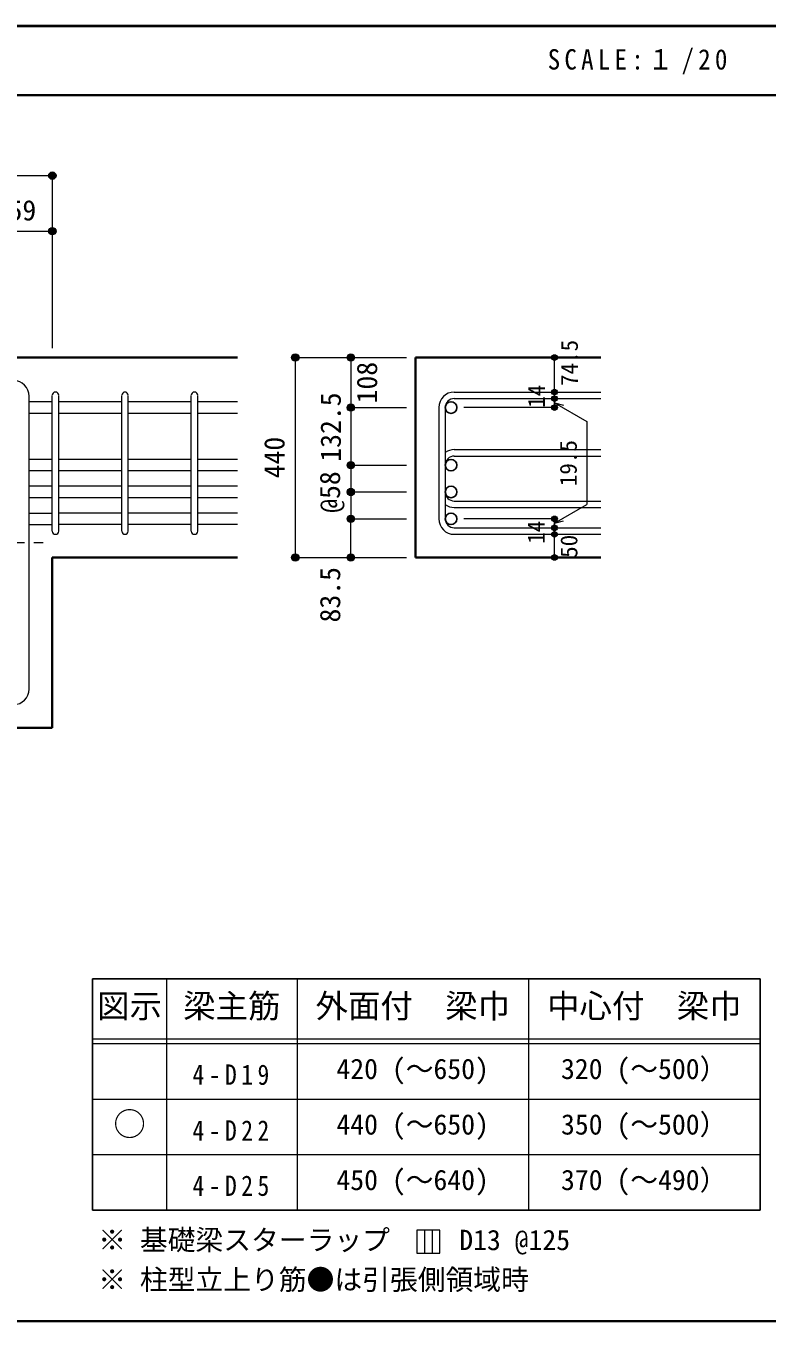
# Model space of a CAD drawing. Units: millimetres at full size, sheet at 1:20; some dimension numbers follow another scale. Extents: x -3982 to 3969, y -2797 to 2801.
# Drawn here: x 821 to 2422, y 2 to 2801 of the extents above; entities that cross this region are included whole.
import ezdxf
from ezdxf.enums import TextEntityAlignment as Align

# ---------------------------------------------------------------- set-up
doc = ezdxf.new("R2010")
doc.units = ezdxf.units.MM
doc.header["$LTSCALE"] = 20
doc.header["$PDMODE"] = 32
doc.header["$PDSIZE"] = 12
doc.linetypes.add('CHAIN1', pattern=[8, 5, -1, 1, -1])
for name, color, linetype, lineweight in [('6-1_躯体線', 2, 'Continuous', 35), ('6-4_フープ', 7, 'Continuous', 18), ('6-5_梁主筋', 7, 'Continuous', 18), ('6-6_S.T.P.', 7, 'Continuous', 18), ('6-7_文字', 7, 'Continuous', 18), ('6-D_寸法', 4, 'Continuous', 9), ('6-E_枠', 7, 'Continuous', 18), ('F-0_枠', 6, 'Continuous', 40)]:
    doc.layers.add(name, color=color, linetype=linetype, lineweight=lineweight)
doc.styles.add('ＭＳ ゴシック', font='')
doc.styles.get('ＭＳ ゴシック').set_extended_font_data('MS Gothic')

msp = doc.modelspace()

# ---------------------------------------------------------------- linework, layer by layer
at = {"layer": '6-1_躯体線'}
for p, q in [((1278.29, 2084.12), (78.29, 2084.12)), ((1662.96, 2084.12), (2062.96, 2084.12)), ((1662.96, 2084.12), (1662.96, 1652.12)), ((1278.29, 1652.12), (878.29, 1652.12)), ((878.29, 1284.12), (878.29, 1652.12)), ((1662.96, 1652.12), (2062.96, 1652.12)), ((878.29, 1284.12), (648.79, 1284.12))]:
    msp.add_line(p, q, dxfattribs=at)
at = {"layer": '6-4_フープ'}
msp.add_line((828.29, 1367.62), (828.29, 2000.62), dxfattribs=at)
for centre, start, end in [((794.79, 2000.62), 0, 90), ((794.79, 1367.62), 270, 0)]:
    msp.add_arc(centre, 33.5, start, end, dxfattribs=at)
at = {"layer": '6-5_梁主筋'}
for p, q in [((878.29, 1988.51), (828.29, 1988.51)), ((1028.29, 1988.51), (892.29, 1988.51)), ((1178.29, 1988.51), (1042.29, 1988.51)), ((1278.29, 1988.51), (1192.29, 1988.51)), ((878.29, 1963.51), (828.29, 1963.51)), ((1028.29, 1963.51), (892.29, 1963.51)), ((1178.29, 1963.51), (1042.29, 1963.51)), ((1278.29, 1963.51), (1192.29, 1963.51)), ((878.29, 1864.12), (828.29, 1864.12)), ((1028.29, 1864.12), (892.29, 1864.12)), ((1178.29, 1864.12), (1042.29, 1864.12)), ((1278.29, 1864.12), (1192.29, 1864.12)), ((878.29, 1839.12), (828.29, 1839.12)), ((1028.29, 1839.12), (892.29, 1839.12)), ((1178.29, 1839.12), (1042.29, 1839.12)), ((1278.29, 1839.12), (1192.29, 1839.12)), ((878.29, 1806.12), (828.29, 1806.12)), ((1028.29, 1806.12), (892.29, 1806.12)), ((1178.29, 1806.12), (1042.29, 1806.12)), ((1278.29, 1806.12), (1192.29, 1806.12)), ((878.29, 1781.12), (828.29, 1781.12)), ((1028.29, 1781.12), (892.29, 1781.12)), ((1178.29, 1781.12), (1042.29, 1781.12)), ((1278.29, 1781.12), (1192.29, 1781.12)), ((828.29, 1748.12), (878.29, 1748.12)), ((1028.29, 1748.12), (892.29, 1748.12)), ((1178.29, 1748.12), (1042.29, 1748.12)), ((1278.29, 1748.12), (1192.29, 1748.12)), ((828.29, 1723.12), (878.29, 1723.12)), ((1028.29, 1723.12), (892.29, 1723.12)), ((1178.29, 1723.12), (1042.29, 1723.12)), ((1278.29, 1723.12), (1192.29, 1723.12))]:
    msp.add_line(p, q, dxfattribs=at)
at = {"layer": '6-5_梁主筋', "color": 3, "lineweight": 25}
for centre in [(1739.46, 1975.99), (1739.46, 1851.62), (1739.46, 1793.62), (1739.46, 1735.62)]:
    msp.add_circle(centre, 12.5, dxfattribs=at)
at = {"layer": '6-6_S.T.P.'}
for p, q in [((878.29, 1709.12), (878.29, 2002.12)), ((878.29, 1709.12), (878.29, 2002.12)), ((878.29, 1709.12), (878.29, 2002.12)), ((878.29, 1709.12), (878.29, 2002.12)), ((892.29, 1709.12), (892.29, 2002.12)), ((892.29, 1709.12), (892.29, 2002.12)), ((892.29, 1709.12), (892.29, 2002.12)), ((892.29, 1709.12), (892.29, 2002.12)), ((1028.29, 1709.12), (1028.29, 2002.12)), ((1042.29, 1709.12), (1042.29, 2002.12)), ((1178.29, 1709.12), (1178.29, 2002.12)), ((1192.29, 1709.12), (1192.29, 2002.12)), ((1746.46, 2009.49), (2062.96, 2009.49)), ((1746.46, 1995.49), (2062.96, 1995.49)), ((1712.96, 1975.99), (1712.96, 1735.62)), ((1726.96, 1975.99), (1726.96, 1735.62)), ((1746.46, 1885.12), (2062.96, 1885.12)), ((1746.46, 1871.12), (2062.96, 1871.12)), ((1746.46, 1774.12), (2062.96, 1774.12)), ((1746.46, 1760.12), (2062.96, 1760.12)), ((1746.46, 1716.12), (2062.96, 1716.12)), ((1746.46, 1702.12), (2062.96, 1702.12))]:
    msp.add_line(p, q, dxfattribs=at)
for centre, radius, start, end in [((885.29, 2002.51), 7, 0, 180), ((885.29, 2002.51), 7, 0, 180), ((885.29, 2002.51), 7, 0, 180), ((885.29, 2002.51), 7, 0, 180), ((1035.29, 2002.51), 7, 0, 180), ((1185.29, 2002.51), 7, 0, 180), ((1746.46, 1975.99), 33.5, 90, 180), ((1746.46, 1975.99), 19.5, 90, 180), ((1746.46, 1851.62), 33.5, 90, 125.59765), ((1746.46, 1851.62), 19.5, 90, 180), ((1746.46, 1793.62), 19.5, 180, 270), ((1746.46, 1793.62), 33.5, 234.40235, 270), ((1746.46, 1735.62), 33.5, 180, 270), ((1746.46, 1735.62), 19.5, 180, 270), ((885.29, 1709.12), 7, 180, 0), ((885.29, 1709.12), 7, 180, 0), ((885.29, 1709.12), 7, 180, 0), ((885.29, 1709.12), 7, 180, 0), ((1035.29, 1709.12), 7, 180, 0), ((1185.29, 1709.12), 7, 180, 0)]:
    msp.add_arc(centre, radius, start, end, dxfattribs=at)
at = {"layer": '6-7_文字'}
for p, q in [((1682.05, 198.54), (1682.05, 148.54)), ((1698.72, 198.54), (1698.72, 148.54))]:
    msp.add_line(p, q, dxfattribs=at)
msp.add_lwpolyline([(1665.38, 148.54), (1715.38, 148.54), (1715.38, 198.54), (1665.38, 198.54)], close=True, dxfattribs=at)
at = {"layer": '6-D_寸法'}
for p, q in [((78.29, 2477.15), (878.29, 2477.15)), ((878.29, 2477.15), (878.29, 2357.15)), ((719.29, 2357.15), (878.29, 2357.15)), ((878.29, 2357.15), (878.29, 2104.12)), ((1402.96, 2084.12), (1402.96, 1652.12)), ((1522.96, 2084.12), (1522.96, 1975.99)), ((1962.96, 2010.06), (1962.96, 2084.12)), ((1962.96, 1995.49), (1962.96, 2009.49)), ((1522.96, 1975.99), (1642.96, 1975.99)), ((1522.96, 1975.99), (1522.96, 1851.62)), ((1962.96, 1975.99), (1766.87, 1975.99)), ((1962.96, 1986.31), (2033.02, 1945.86)), ((1962.96, 1986.31), (1982.28, 1981.13)), ((2033.02, 1945.86), (2033.02, 1766.32)), ((1522.96, 1851.62), (1642.96, 1851.62)), ((1522.96, 1851.62), (1522.96, 1793.62)), ((1522.96, 1793.62), (1522.96, 1735.62)), ((1522.96, 1793.62), (1642.96, 1793.62)), ((1962.96, 1725.87), (2033.02, 1766.32)), ((1522.96, 1735.62), (1642.96, 1735.62)), ((1522.96, 1652.12), (1522.96, 1735.62)), ((1962.96, 1735.62), (1766.87, 1735.62)), ((1962.96, 1716.12), (1962.96, 1735.62)), ((1962.96, 1725.87), (1982.28, 1731.05)), ((1962.96, 1702.12), (1962.96, 1716.12)), ((1962.96, 1652.12), (1962.96, 1702.12)), ((1402.96, 1652.12), (1512.82, 1652.12)), ((1402.96, 1652.12), (1522.96, 1652.12)), ((1522.96, 1652.12), (1642.96, 1652.12))]:
    msp.add_line(p, q, dxfattribs=at)
at = {"layer": '6-D_寸法', "linetype": 'CHAIN1'}
msp.add_line((78.29, 1684.12), (878.29, 1684.12), dxfattribs=at)
at = {"layer": '6-D_寸法'}
for points in [[(1402.96, 2084.12), (1522.96, 2084.12), (1642.96, 2084.12)], [(1962.96, 1996.06), (1962.96, 1975.99), (1962.96, 1996.06)]]:
    msp.add_lwpolyline(points, dxfattribs=at)
for centre, radius in [((878.29, 2477.15), 8), ((878.29, 2477.15), 7.2), ((878.29, 2477.15), 6.4), ((878.29, 2477.15), 5.6), ((878.29, 2477.15), 4.8), ((878.29, 2477.15), 4), ((878.29, 2477.15), 3.2), ((878.29, 2477.15), 2.4), ((878.29, 2477.15), 1.6), ((878.29, 2477.15), 0.8), ((878.29, 2357.15), 8), ((878.29, 2357.15), 7.2), ((878.29, 2357.15), 6.4), ((878.29, 2357.15), 5.6), ((878.29, 2357.15), 4.8), ((878.29, 2357.15), 4), ((878.29, 2357.15), 3.2), ((878.29, 2357.15), 2.4), ((878.29, 2357.15), 1.6), ((878.29, 2357.15), 0.8), ((1402.96, 2084.12), 8), ((1402.96, 2084.12), 7.2), ((1402.96, 2084.12), 6.4), ((1402.96, 2084.12), 5.6), ((1402.96, 2084.12), 4.8), ((1402.96, 2084.12), 4), ((1402.96, 2084.12), 3.2), ((1402.96, 2084.12), 2.4), ((1402.96, 2084.12), 1.6), ((1402.96, 2084.12), 0.8), ((1522.96, 2084.12), 8), ((1522.96, 2084.12), 7.2), ((1522.96, 2084.12), 6.4), ((1522.96, 2084.12), 5.6), ((1522.96, 2084.12), 4.8), ((1522.96, 2084.12), 4), ((1522.96, 2084.12), 3.2), ((1522.96, 2084.12), 2.4), ((1522.96, 2084.12), 1.6), ((1522.96, 2084.12), 0.8), ((1962.96, 2084.12), 4), ((1962.96, 2084.12), 3.6), ((1962.96, 2084.12), 3.2), ((1962.96, 2084.12), 2.8), ((1962.96, 2084.12), 2.4), ((1962.96, 2084.12), 2), ((1962.96, 2084.12), 1.6), ((1962.96, 2084.12), 1.2), ((1962.96, 2084.12), 0.8), ((1962.96, 2084.12), 0.4), ((1962.96, 2009.49), 4), ((1962.96, 1995.49), 4), ((1962.96, 2009.49), 3.6), ((1962.96, 1995.49), 3.6), ((1962.96, 2009.49), 3.2), ((1962.96, 1995.49), 3.2), ((1962.96, 2009.49), 2.8), ((1962.96, 1995.49), 2.8), ((1962.96, 2009.49), 2.4), ((1962.96, 1995.49), 2.4), ((1962.96, 2009.49), 2), ((1962.96, 1995.49), 2), ((1962.96, 2009.49), 1.6), ((1962.96, 1995.49), 1.6), ((1962.96, 2009.49), 1.2), ((1962.96, 1995.49), 1.2), ((1962.96, 2009.49), 0.8), ((1962.96, 1995.49), 0.8), ((1962.96, 2009.49), 0.4), ((1962.96, 1995.49), 0.4), ((1522.96, 1975.99), 8), ((1522.96, 1975.99), 7.2), ((1522.96, 1975.99), 6.4), ((1522.96, 1975.99), 5.6), ((1522.96, 1975.99), 4.8), ((1522.96, 1975.99), 4), ((1522.96, 1975.99), 3.2), ((1522.96, 1975.99), 2.4), ((1522.96, 1975.99), 1.6), ((1522.96, 1975.99), 0.8), ((1962.96, 1975.99), 4), ((1962.96, 1975.99), 3.6), ((1962.96, 1975.99), 3.2), ((1962.96, 1975.99), 2.8), ((1962.96, 1975.99), 2.4), ((1962.96, 1975.99), 2), ((1962.96, 1975.99), 1.6), ((1962.96, 1975.99), 1.2), ((1962.96, 1975.99), 0.8), ((1962.96, 1975.99), 0.4), ((1522.96, 1851.62), 8), ((1522.96, 1851.62), 7.2), ((1522.96, 1851.62), 6.4), ((1522.96, 1851.62), 5.6), ((1522.96, 1851.62), 4.8), ((1522.96, 1851.62), 4), ((1522.96, 1851.62), 3.2), ((1522.96, 1851.62), 2.4), ((1522.96, 1851.62), 1.6), ((1522.96, 1851.62), 0.8), ((1522.96, 1793.62), 8), ((1522.96, 1793.62), 7.2), ((1522.96, 1793.62), 6.4), ((1522.96, 1793.62), 5.6), ((1522.96, 1793.62), 4.8), ((1522.96, 1793.62), 4), ((1522.96, 1793.62), 3.2), ((1522.96, 1793.62), 2.4), ((1522.96, 1793.62), 1.6), ((1522.96, 1793.62), 0.8), ((1522.96, 1735.62), 8), ((1522.96, 1735.62), 7.2), ((1522.96, 1735.62), 6.4), ((1522.96, 1735.62), 5.6), ((1522.96, 1735.62), 4.8), ((1522.96, 1735.62), 4), ((1522.96, 1735.62), 3.2), ((1522.96, 1735.62), 2.4), ((1522.96, 1735.62), 1.6), ((1522.96, 1735.62), 0.8), ((1962.96, 1735.62), 4), ((1962.96, 1735.62), 3.6), ((1962.96, 1735.62), 3.2), ((1962.96, 1735.62), 2.8), ((1962.96, 1735.62), 2.4), ((1962.96, 1735.62), 2), ((1962.96, 1735.62), 1.6), ((1962.96, 1735.62), 1.2), ((1962.96, 1735.62), 0.8), ((1962.96, 1735.62), 0.4), ((1962.96, 1716.12), 4), ((1962.96, 1716.12), 3.6), ((1962.96, 1716.12), 3.2), ((1962.96, 1716.12), 2.8), ((1962.96, 1716.12), 2.4), ((1962.96, 1716.12), 2), ((1962.96, 1716.12), 1.6), ((1962.96, 1716.12), 1.2), ((1962.96, 1716.12), 0.8), ((1962.96, 1716.12), 0.4), ((1962.96, 1702.12), 4), ((1962.96, 1702.12), 3.6), ((1962.96, 1702.12), 3.2), ((1962.96, 1702.12), 2.8), ((1962.96, 1702.12), 2.4), ((1962.96, 1702.12), 2), ((1962.96, 1702.12), 1.6), ((1962.96, 1702.12), 1.2), ((1962.96, 1702.12), 0.8), ((1962.96, 1702.12), 0.4), ((1402.96, 1652.12), 8), ((1402.96, 1652.12), 7.2), ((1402.96, 1652.12), 6.4), ((1402.96, 1652.12), 5.6), ((1402.96, 1652.12), 4.8), ((1402.96, 1652.12), 4), ((1402.96, 1652.12), 3.2), ((1402.96, 1652.12), 2.4), ((1402.96, 1652.12), 1.6), ((1402.96, 1652.12), 0.8), ((1522.96, 1652.12), 8), ((1522.96, 1652.12), 7.2), ((1522.96, 1652.12), 6.4), ((1522.96, 1652.12), 5.6), ((1522.96, 1652.12), 4.8), ((1522.96, 1652.12), 4), ((1522.96, 1652.12), 3.2), ((1522.96, 1652.12), 2.4), ((1522.96, 1652.12), 1.6), ((1522.96, 1652.12), 0.8), ((1962.96, 1652.12), 4), ((1962.96, 1652.12), 3.6), ((1962.96, 1652.12), 3.2), ((1962.96, 1652.12), 2.8), ((1962.96, 1652.12), 2.4), ((1962.96, 1652.12), 2), ((1962.96, 1652.12), 1.6), ((1962.96, 1652.12), 1.2), ((1962.96, 1652.12), 0.8), ((1962.96, 1652.12), 0.4)]:
    msp.add_circle(centre, radius, dxfattribs=at)
at = {"layer": '6-D_寸法', "color": 7}
for p in [(878.29, 2477.15), (878.29, 2357.15), (1402.96, 2084.12), (1522.96, 2084.12), (1962.96, 2084.12), (1962.96, 2009.49), (1962.96, 1995.49), (1522.96, 1975.99), (1962.96, 1975.99), (1522.96, 1851.62), (1522.96, 1851.62), (1522.96, 1793.62), (1522.96, 1735.62), (1962.96, 1735.62), (1962.96, 1716.12), (1962.96, 1702.12), (1402.96, 1652.12), (1522.96, 1652.12), (1962.96, 1652.12)]:
    msp.add_point(p, dxfattribs=at)
at = {"layer": '6-E_枠', "color": 3, "lineweight": 25}
for p, q in [((965.14, 741.85), (965.14, 241.85)), ((965.14, 741.85), (2406.83, 741.85)), ((2406.83, 741.85), (2406.83, 241.85)), ((965.14, 241.85), (2406.83, 241.85))]:
    msp.add_line(p, q, dxfattribs=at)
at = {"layer": '6-E_枠'}
for p, q in [((1125.14, 741.85), (1125.14, 241.85)), ((1406.83, 741.85), (1406.83, 241.85)), ((1906.83, 741.85), (1906.83, 241.85)), ((965.14, 611.85), (2406.83, 611.85)), ((965.14, 601.85), (2406.83, 601.85)), ((965.14, 481.85), (2406.83, 481.85)), ((965.14, 361.85), (2406.83, 361.85))]:
    msp.add_line(p, q, dxfattribs=at)
at = {"layer": 'F-0_枠'}
msp.add_line((-3981.92, 2800.77), (3969.4, 2800.77), dxfattribs=at)
at = {"layer": 'F-0_枠', "color": 2, "lineweight": 35}
for p, q in [((-3981.92, 2650.77), (2482.4, 2650.77)), ((2482.4, 1.97), (-3981.92, 1.97))]:
    msp.add_line(p, q, dxfattribs=at)

# ---------------------------------------------------------------- texts
at = {"layer": '6-7_文字', "color": 2, "style": 'ＭＳ ゴシック'}
for s, p in [('図示', (975.14, 641.85)), ('梁主筋', (1160.98, 641.85)), ('外面付\u3000梁巾', (1446.83, 641.85)), ('中心付\u3000梁巾', (1946.83, 641.85)), ('○', (1010.14, 386.85))]:
    msp.add_text(s, height=51.32, dxfattribs=at).set_placement(p, align=Align.BOTTOM_LEFT)
at = {"layer": '6-7_文字', "style": 'ＭＳ ゴシック'}
for s, p in [('420 (～650)', (1491.83, 511.85)), ('320 (～500）', (1976.83, 511.85)), ('440 (～650)', (1491.83, 391.85)), ('350 (～500）', (1976.83, 391.85)), ('370 (～490）', (1976.83, 271.85)), ('450 (～640)', (1491.83, 271.85)), ('※ 基礎梁スターラップ     D13 @125', (977.51, 142.13)), ('※ 柱型立上り筋●は引張側領域時', (977.51, 56.45))]:
    msp.add_text(s, height=43.99, dxfattribs=at).set_placement(p, align=Align.BOTTOM_LEFT)
at = {"layer": '6-7_文字', "color": 2, "insert": (1948.17, 2695.77), "char_height": 43.99, "attachment_point": 7, "style": 'ＭＳ ゴシック'}
msp.add_mtext('\\T1.34;\\W0.9;SCALE:１/20', dxfattribs=at)
at = {"layer": '6-7_文字', "char_height": 43.99, "attachment_point": 7, "style": 'ＭＳ ゴシック'}
for s, insert in [('\\T1.38;\\W0.85;4-D19', (1180.98, 511.85)), ('\\T1.38;\\W0.85;4-D22', (1180.98, 391.85)), ('\\T1.38;\\W0.85;4-D25', (1180.98, 271.85))]:
    msp.add_mtext(s, dxfattribs=dict(at, insert=insert))
at = {"layer": '6-D_寸法', "style": 'ＭＳ ゴシック'}
msp.add_text('159', height=43.99, dxfattribs=at).set_placement((753.79, 2367.15), align=Align.BOTTOM_LEFT)
for s, height, p in [('74.5', 36.66, (2024.25, 2022.56)), ('108', 43.99, (1592.96, 1985.07)), ('14', 36.66, (1952.96, 1975.6)), ('132.5', 43.99, (1514.61, 1859.03)), ('440', 43.99, (1392.96, 1823.12)), ('19.5', 36.66, (2021.94, 1806.09)), ('@58', 43.99, (1512.96, 1748.62)), ('14', 36.66, (1952.56, 1681.44)), ('50', 36.66, (2023.24, 1651.22)), ('83.5', 43.99, (1513.27, 1511.66))]:
    msp.add_text(s, height=height, rotation=90, dxfattribs=at).set_placement(p, align=Align.BOTTOM_LEFT)

doc.saveas('drawing.dxf')
